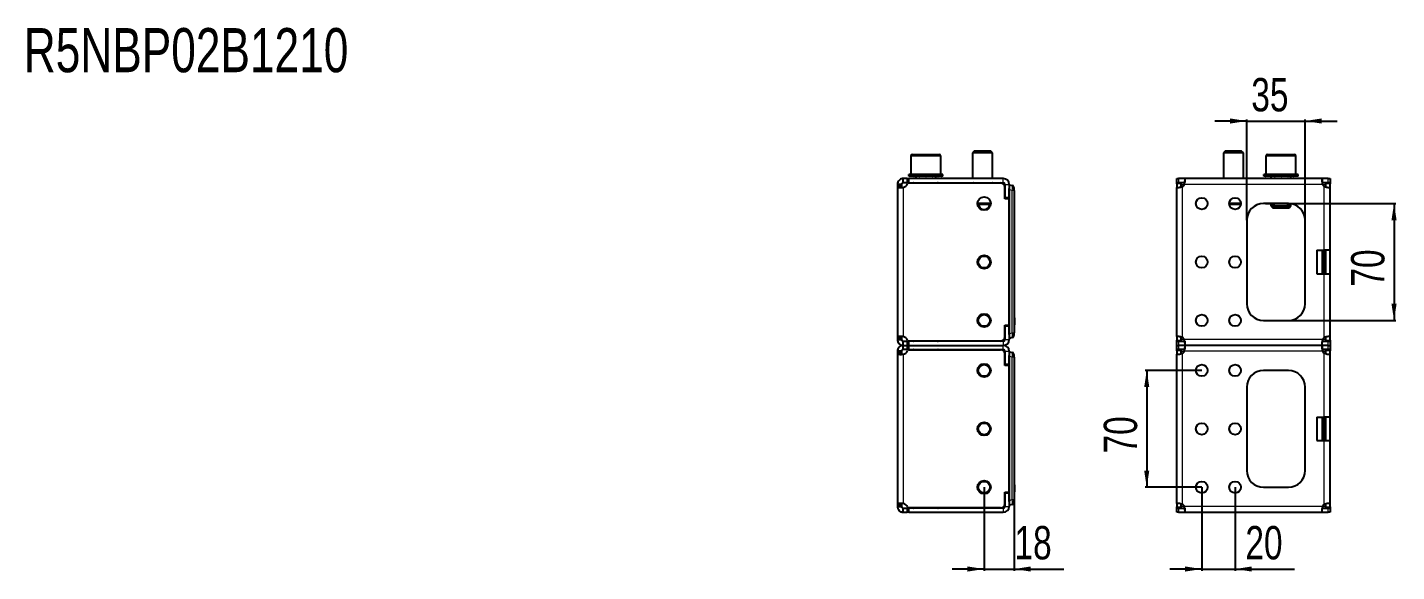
# Model space of a CAD drawing. Header units: millimetres. Extents: x 0 to 3606, y -762 to 580.
# Drawn here: x 1717 to 2538, y 254 to 580 of the extents above; entities that cross this region are included whole.
import ezdxf

# ---------------------------------------------------------------- set-up
doc = ezdxf.new("R2010")
doc.units = ezdxf.units.MM
doc.layers.add('FORMAT', color=7, linetype='Continuous')
doc.styles.add('SLDTEXTSTYLE0', font='TXT', dxfattribs={"width": 0.75})
doc.dimstyles.new('SLDDIMSTYLE0', dxfattribs={"dimtxt": 20, "dimasz": 10, "dimexe": 0, "dimexo": 0.0625, "dimgap": 5, "dimtad": 2, "dimdec": 1, "dimrnd": 1e-09, "dimzin": 12, "dimdsep": 46, "dimtxsty": 'SLDTEXTSTYLE0', "dimsah": 1, "dimcen": 0.09, "dimadec": 0, "dimazin": 3, "dimtfac": 1, "dimtofl": 0, "dimtmove": 0, "dimatfit": 3, "dimfxl": 0, "dimfrac": 2, "dimtolj": 1, "dimtzin": 12, "dimarcsym": 0})
doc.dimstyles.new('SLDDIMSTYLE1', dxfattribs={"dimtxt": 20, "dimasz": 10, "dimexe": 0, "dimexo": 0.0625, "dimgap": 5, "dimtad": 2, "dimdec": 1, "dimrnd": 1e-09, "dimzin": 12, "dimdsep": 46, "dimtxsty": 'SLDTEXTSTYLE0', "dimsah": 1, "dimcen": 0.09, "dimadec": 0, "dimazin": 3, "dimtfac": 1, "dimtmove": 0, "dimatfit": 0, "dimfxl": 0, "dimfrac": 2, "dimtolj": 1, "dimtzin": 12, "dimarcsym": 0})

# ---------------------------------------------------------------- blocks, each defined once
blk = doc.blocks.new('_D_4')
at = {"layer": 'FORMAT'}
for p, q in [((2290.89, 304.38), (2290.89, 254.38)), ((2308.89, 299.63), (2308.89, 254.38)), ((2290.89, 255.38), (2271.66, 255.38)), ((2290.89, 255.38), (2308.89, 255.38)), ((2308.89, 255.38), (2338.67, 255.38))]:
    blk.add_line(p, q, dxfattribs=at)
for points in [[(2290.89, 255.38), (2280.89, 256.92), (2280.89, 253.85)], [(2308.89, 255.38), (2318.89, 253.85), (2318.89, 256.92)]]:
    blk.add_solid(points, dxfattribs=at)
at = {"layer": 'FORMAT', "insert": (2309.11, 281.17), "char_height": 20, "attachment_point": 1, "style": 'SLDTEXTSTYLE0'}
blk.add_mtext('18', dxfattribs=at)
blk = doc.blocks.new('_D_7')
at = {"layer": 'FORMAT'}
for p, q in [((2473.46, 474.39), (2537.8, 474.39)), ((2536.8, 474.39), (2536.8, 404.39)), ((2473.46, 404.39), (2537.8, 404.39))]:
    blk.add_line(p, q, dxfattribs=at)
for points in [[(2536.8, 474.39), (2535.26, 464.39), (2538.34, 464.39)], [(2536.8, 404.39), (2538.34, 414.39), (2535.26, 414.39)]]:
    blk.add_solid(points, dxfattribs=at)
at = {"layer": 'FORMAT', "insert": (2511.02, 424.61), "char_height": 20, "attachment_point": 1, "rotation": 90, "style": 'SLDTEXTSTYLE0'}
blk.add_mtext('70', dxfattribs=at)
blk = doc.blocks.new('_D_8')
at = {"layer": 'FORMAT'}
for p, q in [((2448.45, 523.89), (2429.22, 523.89)), ((2448.45, 464.4), (2448.45, 524.89)), ((2448.45, 523.89), (2483.45, 523.89)), ((2483.45, 464.4), (2483.45, 524.89)), ((2483.45, 523.89), (2502.68, 523.89))]:
    blk.add_line(p, q, dxfattribs=at)
for points in [[(2448.45, 523.89), (2438.45, 525.43), (2438.45, 522.35)], [(2483.45, 523.89), (2493.45, 522.35), (2493.45, 525.43)]]:
    blk.add_solid(points, dxfattribs=at)
at = {"layer": 'FORMAT', "insert": (2451.17, 549.67), "char_height": 20, "attachment_point": 1, "style": 'SLDTEXTSTYLE0'}
blk.add_mtext('35', dxfattribs=at)
blk = doc.blocks.new('_D_9')
at = {"layer": 'FORMAT'}
for p, q in [((2421.45, 304.38), (2421.45, 254.38)), ((2441.45, 304.38), (2441.45, 254.38)), ((2421.45, 255.38), (2402.22, 255.38)), ((2421.45, 255.38), (2441.45, 255.38)), ((2441.45, 255.38), (2477.16, 255.38))]:
    blk.add_line(p, q, dxfattribs=at)
for points in [[(2421.45, 255.38), (2411.45, 256.92), (2411.45, 253.85)], [(2441.45, 255.38), (2451.45, 253.85), (2451.45, 256.92)]]:
    blk.add_solid(points, dxfattribs=at)
at = {"layer": 'FORMAT', "insert": (2447.61, 281.17), "char_height": 20, "attachment_point": 1, "style": 'SLDTEXTSTYLE0'}
blk.add_mtext('20', dxfattribs=at)
blk = doc.blocks.new('_D_10')
at = {"layer": 'FORMAT'}
for p, q in [((2421.44, 374.39), (2387.44, 374.39)), ((2388.44, 374.39), (2388.44, 304.39)), ((2421.44, 304.39), (2387.44, 304.39))]:
    blk.add_line(p, q, dxfattribs=at)
for points in [[(2388.44, 374.39), (2386.9, 364.39), (2389.98, 364.39)], [(2388.44, 304.39), (2389.98, 314.39), (2386.9, 314.39)]]:
    blk.add_solid(points, dxfattribs=at)
at = {"layer": 'FORMAT', "insert": (2362.66, 324.61), "char_height": 20, "attachment_point": 1, "rotation": 90, "style": 'SLDTEXTSTYLE0'}
blk.add_mtext('70', dxfattribs=at)

msp = doc.modelspace()

# ---------------------------------------------------------------- linework, layer by layer
at = {"color": 7, "linetype": 'Continuous', "lineweight": 25}
for p, q in [((2246.89, 502.89), (2246.89, 491.89)), ((2247.89, 503.89), (2263.89, 503.89)), ((2264.89, 491.89), (2264.89, 502.89)), ((2284.97, 505.89), (2283.89, 504.82)), ((2283.89, 504.82), (2283.89, 489.39)), ((2295.89, 504.82), (2283.89, 504.82)), ((2294.82, 505.89), (2284.97, 505.89)), ((2295.89, 504.82), (2294.82, 505.89)), ((2295.89, 489.39), (2295.89, 504.82)), ((2435.52, 505.89), (2434.45, 504.82)), ((2434.45, 504.82), (2434.45, 489.39)), ((2446.45, 504.82), (2434.45, 504.82)), ((2445.37, 505.89), (2435.52, 505.89)), ((2446.45, 504.82), (2445.37, 505.89)), ((2446.45, 489.39), (2446.45, 504.82)), ((2459.95, 502.89), (2459.95, 491.89)), ((2460.95, 503.89), (2468.76, 503.89)), ((2468.76, 503.89), (2476.95, 503.89)), ((2477.95, 491.89), (2477.95, 502.89)), ((2241.39, 485.89), (2238.89, 485.89)), ((2238.89, 485.89), (2238.89, 484.67)), ((2238.89, 484.67), (2238.89, 394.11)), ((2241.39, 484.67), (2238.89, 484.67)), ((2241.39, 485.89), (2241.39, 484.67)), ((2242.39, 486.89), (2242.39, 489.39)), ((2244.8, 489.39), (2242.39, 489.39)), ((2244.8, 486.89), (2242.39, 486.89)), ((2244.79, 489.39), (2244.79, 486.89)), ((2244.79, 489.39), (2245.79, 489.39)), ((2245.79, 486.89), (2244.79, 486.89)), ((2245.64, 491.89), (2245.64, 490.89)), ((2245.64, 491.89), (2245.65, 491.89)), ((2245.64, 490.89), (2245.65, 490.89)), ((2245.65, 491.89), (2245.65, 491.64)), ((2246.44, 491.89), (2245.65, 491.89)), ((2245.65, 490.89), (2245.65, 491.14)), ((2246.44, 490.89), (2245.65, 490.89)), ((2302.39, 489.39), (2245.79, 489.39)), ((2245.79, 486.89), (2302.39, 486.89)), ((2245.82, 486.79), (2300.79, 486.79)), ((2246.44, 491.89), (2246.54, 491.89)), ((2246.44, 490.89), (2246.54, 490.89)), ((2246.54, 491.89), (2246.54, 491.64)), ((2248.68, 491.89), (2246.54, 491.89)), ((2246.54, 490.89), (2246.54, 491.14)), ((2248.68, 490.89), (2246.54, 490.89)), ((2248.68, 491.89), (2248.86, 491.89)), ((2248.68, 490.89), (2248.86, 490.89)), ((2248.86, 491.89), (2248.86, 491.64)), ((2252.02, 491.89), (2248.86, 491.89)), ((2248.86, 490.89), (2248.86, 491.14)), ((2252.02, 490.89), (2248.86, 490.89)), ((2249.89, 490.89), (2249.89, 489.39)), ((2252.02, 491.89), (2252.25, 491.89)), ((2252.02, 490.89), (2252.25, 490.89)), ((2252.25, 491.89), (2252.25, 491.64)), ((2255.94, 491.89), (2252.25, 491.89)), ((2252.25, 490.89), (2252.25, 491.14)), ((2255.94, 490.89), (2252.25, 490.89)), ((2255.94, 491.89), (2256.03, 491.89)), ((2255.94, 490.89), (2256.12, 490.89)), ((2256.12, 490.89), (2256.19, 490.89)), ((2256.16, 491.89), (2256.19, 491.89)), ((2256.19, 491.89), (2256.19, 491.64)), ((2259.86, 491.89), (2256.19, 491.89)), ((2256.19, 490.89), (2256.19, 491.14)), ((2259.86, 490.89), (2256.19, 490.89)), ((2259.86, 491.89), (2260.09, 491.89)), ((2259.86, 490.89), (2260.09, 490.89)), ((2260.09, 491.89), (2260.09, 491.64)), ((2263.18, 491.89), (2260.09, 491.89)), ((2260.09, 490.89), (2260.09, 491.14)), ((2263.18, 490.89), (2260.09, 490.89)), ((2261.89, 489.39), (2261.89, 490.89)), ((2263.18, 491.89), (2263.35, 491.89)), ((2263.18, 490.89), (2263.35, 490.89)), ((2263.35, 491.89), (2263.35, 491.64)), ((2265.38, 491.89), (2263.35, 491.89)), ((2263.35, 490.89), (2263.35, 491.14)), ((2265.38, 490.89), (2263.35, 490.89)), ((2265.38, 491.89), (2265.47, 491.89)), ((2265.38, 490.89), (2265.47, 490.89)), ((2265.47, 491.89), (2265.47, 491.64)), ((2266.14, 491.89), (2265.47, 491.89)), ((2265.47, 490.89), (2265.47, 491.14)), ((2266.14, 490.89), (2265.47, 490.89)), ((2266.14, 490.89), (2266.14, 491.89)), ((2279.64, 486.89), (2279.64, 486.79)), ((2279.93, 486.89), (2279.93, 486.79)), ((2281.62, 486.89), (2281.62, 486.79)), ((2284.57, 486.89), (2284.57, 486.79)), ((2288.32, 486.89), (2288.32, 486.79)), ((2292.32, 486.89), (2292.32, 486.79)), ((2295.95, 486.89), (2295.95, 486.79)), ((2298.65, 486.89), (2298.65, 486.79)), ((2300.02, 486.89), (2300.02, 486.79)), ((2300.14, 486.79), (2300.14, 486.89)), ((2303.39, 485.89), (2303.39, 477.94)), ((2305.89, 485.89), (2305.89, 477.94)), ((2305.89, 485.64), (2306.09, 485.64)), ((2306.09, 485.64), (2307.78, 485.19)), ((2406.45, 486.89), (2406.45, 489.39)), ((2406.45, 489.39), (2407.56, 489.39)), ((2407.56, 486.89), (2406.45, 486.89)), ((2406.45, 486.89), (2406.45, 486.79)), ((2406.45, 486.79), (2408.95, 486.79)), ((2406.45, 486.18), (2406.45, 486.79)), ((2406.45, 486.18), (2406.45, 484.12)), ((2411.28, 489.39), (2407.56, 489.39)), ((2411.28, 486.89), (2407.56, 486.89)), ((2408.95, 486.79), (2408.95, 486.18)), ((2408.95, 486.18), (2408.95, 484.36)), ((2493.62, 489.39), (2411.28, 489.39)), ((2411.28, 489.39), (2411.28, 487.18)), ((2458.7, 491.89), (2458.7, 490.89)), ((2458.7, 491.89), (2458.7, 491.64)), ((2459.53, 491.89), (2458.7, 491.89)), ((2458.7, 491.89), (2458.7, 491.89)), ((2458.7, 490.89), (2458.7, 491.14)), ((2459.53, 490.89), (2458.7, 490.89)), ((2458.7, 490.89), (2458.7, 490.89)), ((2459.53, 491.89), (2459.64, 491.89)), ((2459.53, 490.89), (2459.64, 490.89)), ((2459.64, 491.89), (2459.64, 491.64)), ((2461.8, 491.89), (2459.64, 491.89)), ((2459.64, 490.89), (2459.64, 491.14)), ((2461.8, 490.89), (2459.64, 490.89)), ((2461.8, 491.89), (2461.98, 491.89)), ((2461.8, 490.89), (2461.98, 490.89)), ((2461.98, 491.89), (2461.98, 491.64)), ((2465.16, 491.89), (2461.98, 491.89)), ((2461.98, 490.89), (2461.98, 491.14)), ((2465.16, 490.89), (2461.98, 490.89)), ((2462.95, 490.89), (2462.95, 489.39)), ((2465.16, 491.89), (2465.39, 491.89)), ((2465.16, 490.89), (2465.39, 490.89)), ((2465.39, 491.89), (2465.39, 491.64)), ((2469.09, 491.89), (2465.39, 491.89)), ((2465.39, 490.89), (2465.39, 491.14)), ((2469.09, 490.89), (2465.39, 490.89)), ((2469.09, 491.89), (2469.17, 491.89)), ((2469.09, 490.89), (2469.25, 490.89)), ((2469.25, 490.89), (2469.34, 490.89)), ((2469.29, 491.89), (2469.34, 491.89)), ((2469.34, 491.89), (2469.34, 491.64)), ((2473, 491.89), (2469.34, 491.89)), ((2469.34, 490.89), (2469.34, 491.14)), ((2473, 490.89), (2469.34, 490.89)), ((2473, 491.89), (2473.23, 491.89)), ((2473, 490.89), (2473.23, 490.89)), ((2473.23, 491.89), (2473.23, 491.64)), ((2476.3, 491.89), (2473.23, 491.89)), ((2473.23, 490.89), (2473.23, 491.14)), ((2476.3, 490.89), (2473.23, 490.89)), ((2474.95, 489.39), (2474.95, 490.89)), ((2476.3, 491.89), (2476.47, 491.89)), ((2476.3, 490.89), (2476.47, 490.89)), ((2476.47, 491.89), (2476.47, 491.64)), ((2478.47, 491.89), (2476.47, 491.89)), ((2476.47, 490.89), (2476.47, 491.14)), ((2478.47, 490.89), (2476.47, 490.89)), ((2478.47, 491.89), (2478.56, 491.89)), ((2478.47, 490.89), (2478.56, 490.89)), ((2478.56, 491.89), (2478.56, 491.64)), ((2479.2, 491.89), (2478.56, 491.89)), ((2478.56, 490.89), (2478.56, 491.14)), ((2479.2, 490.89), (2478.56, 490.89)), ((2479.2, 490.89), (2479.2, 491.89)), ((2493.62, 489.39), (2493.62, 486.89)), ((2497.34, 489.39), (2493.62, 489.39)), ((2497.34, 486.89), (2493.62, 486.89)), ((2495.95, 486.79), (2498.45, 486.79)), ((2495.95, 486.18), (2495.95, 486.79)), ((2495.95, 484.34), (2495.95, 486.18)), ((2497.34, 489.39), (2498.45, 489.39)), ((2498.45, 486.89), (2497.34, 486.89)), ((2498.45, 489.39), (2498.45, 486.89)), ((2498.45, 486.79), (2498.45, 486.89)), ((2498.45, 486.79), (2498.45, 486.18)), ((2498.45, 484.12), (2498.45, 486.18)), ((2303.29, 477.29), (2303.29, 484.29)), ((2303.29, 478.87), (2303.39, 478.66)), ((2305.89, 477.29), (2303.29, 477.29)), ((2305.89, 477.94), (2303.39, 477.94)), ((2305.89, 395.92), (2305.89, 483.37)), ((2305.89, 477.29), (2305.89, 401.49)), ((2306.09, 396.54), (2306.09, 482.74)), ((2308.89, 482.29), (2308.89, 483.74)), ((2308.89, 482.29), (2308.89, 407.84)), ((2406.45, 394.67), (2406.45, 484.12)), ((2406.45, 484.12), (2407.54, 484.12)), ((2498.45, 446.39), (2498.45, 484.12)), ((2294.86, 473.89), (2286.92, 473.89)), ((2444.91, 473.89), (2437.98, 473.89)), ((2473.45, 474.39), (2458.45, 474.39)), ((2460.12, 474.29), (2460.1, 474.29)), ((2460.12, 474.29), (2460.12, 474.29)), ((2460.22, 474.29), (2460.12, 474.29)), ((2460.22, 474.39), (2460.22, 474.29)), ((2463.47, 474.29), (2460.22, 474.29)), ((2462.95, 474.29), (2462.95, 472.97)), ((2462.95, 472.97), (2464.02, 471.89)), ((2462.95, 472.97), (2468.81, 472.97)), ((2463.47, 474.29), (2465.37, 474.29)), ((2464.02, 471.89), (2468.83, 471.89)), ((2465.93, 474.29), (2465.37, 474.29)), ((2471.97, 474.29), (2465.93, 474.29)), ((2468.81, 472.97), (2474.95, 472.97)), ((2468.83, 471.89), (2473.87, 471.89)), ((2472.52, 474.29), (2471.97, 474.29)), ((2472.52, 474.29), (2474.42, 474.29)), ((2473.87, 471.89), (2474.95, 472.97)), ((2474.86, 474.29), (2474.42, 474.29)), ((2474.95, 472.97), (2474.95, 474.28)), ((2448.45, 464.39), (2448.45, 414.39)), ((2483.45, 414.39), (2483.45, 464.39)), ((2490.45, 446.39), (2494.95, 446.39)), ((2490.45, 446.39), (2490.45, 432.39)), ((2498.45, 446.39), (2494.95, 446.39)), ((2495.95, 432.39), (2495.95, 446.39)), ((2498.45, 432.39), (2498.45, 446.39)), ((2490.45, 432.39), (2494.95, 432.39)), ((2494.95, 432.39), (2498.45, 432.39)), ((2498.45, 394.67), (2498.45, 432.39)), ((2308.89, 407.84), (2308.89, 399.64)), ((2309.09, 405.9), (2308.89, 405.9)), ((2309.09, 405.86), (2308.89, 405.86)), ((2309.09, 405.84), (2308.89, 405.84)), ((2309.09, 405.4), (2309.09, 402.08)), ((2458.45, 404.39), (2473.45, 404.39)), ((2303.29, 401.49), (2305.89, 401.49)), ((2303.29, 394.49), (2303.29, 401.49)), ((2303.29, 400.41), (2303.39, 400.63)), ((2303.39, 400.84), (2303.39, 392.89)), ((2305.89, 400.84), (2303.39, 400.84)), ((2305.89, 400.84), (2305.89, 392.89)), ((2309.09, 401.64), (2308.89, 401.64)), ((2309.09, 401.59), (2308.89, 401.59)), ((2308.89, 399.64), (2308.89, 396.99)), ((2308.89, 395.54), (2308.89, 396.99)), ((2406.45, 394.67), (2406.45, 392.6)), ((2408.95, 394.44), (2408.95, 392.6)), ((2495.95, 392.6), (2495.95, 394.42)), ((2498.45, 394.67), (2497.35, 394.67)), ((2498.45, 392.6), (2498.45, 394.67)), ((2238.89, 394.11), (2241.39, 394.11)), ((2238.89, 394.11), (2238.89, 392.89)), ((2238.89, 392.89), (2241.39, 392.89)), ((2241.39, 394.11), (2241.39, 392.89)), ((2242.39, 389.39), (2242.39, 391.89)), ((2242.39, 391.89), (2244.8, 391.89)), ((2242.39, 389.39), (2244.8, 389.39)), ((2242.39, 386.89), (2242.39, 389.39)), ((2244.79, 386.89), (2242.39, 386.89)), ((2244.79, 391.89), (2244.79, 389.39)), ((2244.79, 391.89), (2245.79, 391.89)), ((2244.79, 389.39), (2244.79, 386.89)), ((2245.79, 389.39), (2244.79, 389.39)), ((2245.79, 386.89), (2244.79, 386.89)), ((2302.39, 391.89), (2245.79, 391.89)), ((2245.79, 389.39), (2302.39, 389.39)), ((2245.79, 386.89), (2302.39, 386.89)), ((2300.79, 391.99), (2245.82, 391.99)), ((2245.82, 386.79), (2300.79, 386.79)), ((2306.09, 393.64), (2305.89, 393.64)), ((2307.78, 394.09), (2306.09, 393.64)), ((2406.45, 391.99), (2406.45, 392.6)), ((2408.95, 391.99), (2406.45, 391.99)), ((2406.45, 391.99), (2406.45, 391.89)), ((2406.45, 389.39), (2406.45, 391.89)), ((2406.45, 391.89), (2407.56, 391.89)), ((2406.45, 386.89), (2406.45, 389.39)), ((2406.45, 389.39), (2407.56, 389.39)), ((2407.56, 386.89), (2406.45, 386.89)), ((2406.45, 386.89), (2406.45, 386.79)), ((2406.45, 386.79), (2408.95, 386.79)), ((2406.45, 386.18), (2406.45, 386.79)), ((2406.45, 386.18), (2406.45, 384.12)), ((2407.56, 391.89), (2411.28, 391.89)), ((2411.28, 389.39), (2407.56, 389.39)), ((2411.28, 386.89), (2407.56, 386.89)), ((2408.95, 392.6), (2408.95, 391.99)), ((2408.95, 386.79), (2408.95, 386.18)), ((2408.95, 386.18), (2408.95, 384.36)), ((2411.28, 391.89), (2411.28, 389.39)), ((2493.62, 389.39), (2411.28, 389.39)), ((2411.28, 389.39), (2411.28, 387.18)), ((2493.62, 391.89), (2497.34, 391.89)), ((2493.62, 389.39), (2493.62, 391.61)), ((2493.62, 389.39), (2493.62, 386.89)), ((2497.34, 389.39), (2493.62, 389.39)), ((2497.34, 386.89), (2493.62, 386.89)), ((2495.95, 391.99), (2495.95, 392.6)), ((2498.45, 391.99), (2495.95, 391.99)), ((2495.95, 386.79), (2498.45, 386.79)), ((2495.95, 386.18), (2495.95, 386.79)), ((2495.95, 384.34), (2495.95, 386.18)), ((2497.34, 391.89), (2498.45, 391.89)), ((2497.34, 389.39), (2498.45, 389.39)), ((2498.45, 386.89), (2497.34, 386.89)), ((2498.45, 392.6), (2498.45, 391.99)), ((2498.45, 391.89), (2498.45, 391.99)), ((2498.45, 391.89), (2498.45, 389.39)), ((2498.45, 389.39), (2498.45, 386.89)), ((2498.45, 386.79), (2498.45, 386.89)), ((2498.45, 386.79), (2498.45, 386.18)), ((2498.45, 384.12), (2498.45, 386.18)), ((2241.39, 385.89), (2238.89, 385.89)), ((2238.89, 385.89), (2238.89, 384.67)), ((2238.89, 384.67), (2238.89, 294.11)), ((2241.39, 384.67), (2238.89, 384.67)), ((2241.39, 385.89), (2241.39, 384.67)), ((2303.29, 377.29), (2303.29, 384.29)), ((2303.29, 378.87), (2303.39, 378.66)), ((2303.39, 385.89), (2303.39, 377.94)), ((2305.89, 377.94), (2303.39, 377.94)), ((2305.89, 385.89), (2305.89, 377.94)), ((2305.89, 385.64), (2306.09, 385.64)), ((2305.89, 295.92), (2305.89, 383.37)), ((2306.09, 385.64), (2307.78, 385.19)), ((2306.09, 296.54), (2306.09, 382.74)), ((2308.89, 382.29), (2308.89, 383.74)), ((2308.89, 382.29), (2308.89, 307.84)), ((2406.45, 294.67), (2406.45, 384.12)), ((2406.45, 384.12), (2407.54, 384.12)), ((2498.45, 346.39), (2498.45, 384.12)), ((2305.89, 377.29), (2303.29, 377.29)), ((2305.89, 377.29), (2305.89, 301.49)), ((2473.45, 374.39), (2458.45, 374.39)), ((2448.45, 364.39), (2448.45, 314.39)), ((2483.45, 314.39), (2483.45, 364.39)), ((2490.45, 346.39), (2494.95, 346.39)), ((2490.45, 346.39), (2490.45, 332.39)), ((2498.45, 346.39), (2494.95, 346.39)), ((2495.95, 332.39), (2495.95, 346.39)), ((2498.45, 332.39), (2498.45, 346.39)), ((2490.45, 332.39), (2494.95, 332.39)), ((2494.95, 332.39), (2498.45, 332.39)), ((2498.45, 294.67), (2498.45, 332.39)), ((2308.89, 307.84), (2308.89, 299.64)), ((2309.09, 305.9), (2308.89, 305.9)), ((2309.09, 305.86), (2308.89, 305.86)), ((2309.09, 305.84), (2308.89, 305.84)), ((2309.09, 305.4), (2309.09, 302.08)), ((2458.45, 304.39), (2473.45, 304.39)), ((2303.29, 301.49), (2305.89, 301.49)), ((2303.29, 294.49), (2303.29, 301.49)), ((2303.29, 300.41), (2303.39, 300.63)), ((2303.39, 300.84), (2303.39, 292.89)), ((2305.89, 300.84), (2303.39, 300.84)), ((2305.89, 300.84), (2305.89, 292.89)), ((2309.09, 301.64), (2308.89, 301.64)), ((2309.09, 301.59), (2308.89, 301.59)), ((2308.89, 299.64), (2308.89, 296.99)), ((2308.89, 295.54), (2308.89, 296.99)), ((2238.89, 294.11), (2241.39, 294.11)), ((2238.89, 294.11), (2238.89, 292.89)), ((2238.89, 292.89), (2241.39, 292.89)), ((2241.39, 294.11), (2241.39, 292.89)), ((2242.39, 289.39), (2242.39, 291.89)), ((2242.39, 291.89), (2244.79, 291.89)), ((2242.39, 289.39), (2244.79, 289.39)), ((2244.79, 291.89), (2244.79, 289.39)), ((2244.79, 291.89), (2245.79, 291.89)), ((2245.79, 289.39), (2244.79, 289.39)), ((2302.39, 291.89), (2245.79, 291.89)), ((2245.79, 289.39), (2302.39, 289.39)), ((2300.79, 291.99), (2245.82, 291.99)), ((2306.09, 293.64), (2305.89, 293.64)), ((2307.78, 294.09), (2306.09, 293.64)), ((2406.45, 294.67), (2406.45, 292.6)), ((2406.45, 291.99), (2406.45, 292.6)), ((2408.95, 291.99), (2406.45, 291.99)), ((2406.45, 291.99), (2406.45, 291.89)), ((2406.45, 289.39), (2406.45, 291.89)), ((2406.45, 291.89), (2407.56, 291.89)), ((2407.56, 289.39), (2406.45, 289.39)), ((2407.56, 291.89), (2411.28, 291.89)), ((2407.56, 289.39), (2411.28, 289.39)), ((2408.95, 294.44), (2408.95, 292.6)), ((2408.95, 292.6), (2408.95, 291.99)), ((2411.28, 291.89), (2411.28, 289.39)), ((2411.28, 289.39), (2493.62, 289.39)), ((2493.62, 291.89), (2497.34, 291.89)), ((2493.62, 289.39), (2493.62, 291.61)), ((2493.62, 289.39), (2497.34, 289.39)), ((2495.95, 292.6), (2495.95, 294.42)), ((2495.95, 291.99), (2495.95, 292.6)), ((2498.45, 291.99), (2495.95, 291.99)), ((2497.34, 291.89), (2498.45, 291.89)), ((2498.45, 289.39), (2497.34, 289.39)), ((2498.45, 294.67), (2497.35, 294.67)), ((2498.45, 292.6), (2498.45, 294.67)), ((2498.45, 292.6), (2498.45, 291.99)), ((2498.45, 291.89), (2498.45, 291.99)), ((2498.45, 291.89), (2498.45, 289.39))]:
    msp.add_line(p, q, dxfattribs=at)
at = {"color": 8, "linetype": 'Continuous', "lineweight": 18}
for p, q in [((2264.89, 502.89), (2246.89, 502.89)), ((2468.74, 502.89), (2459.95, 502.89)), ((2477.95, 502.89), (2468.74, 502.89)), ((2245.79, 489.39), (2245.79, 486.89)), ((2302.39, 486.89), (2302.39, 489.39)), ((2303.39, 485.89), (2305.89, 485.89)), ((2408.95, 486.18), (2406.45, 486.18)), ((2407.56, 489.39), (2407.56, 486.89)), ((2408.95, 485.89), (2411.03, 485.89)), ((2409.95, 394.11), (2409.95, 484.67)), ((2493.86, 485.89), (2411.03, 485.89)), ((2493.86, 485.89), (2495.95, 485.89)), ((2494.95, 446.39), (2494.95, 484.67)), ((2498.45, 486.18), (2495.95, 486.18)), ((2497.34, 486.89), (2497.34, 489.39)), ((2242.39, 484.12), (2242.39, 394.67)), ((2305.69, 477.29), (2305.69, 477.94)), ((2307.78, 482.29), (2306.09, 482.74)), ((2307.78, 396.99), (2307.78, 482.29)), ((2308.89, 482.29), (2307.78, 482.29)), ((2286.92, 474.89), (2294.86, 474.89)), ((2437.98, 474.89), (2444.91, 474.89)), ((2465.37, 474.39), (2465.37, 474.29)), ((2465.93, 474.39), (2465.93, 474.29)), ((2471.97, 474.39), (2471.97, 474.29)), ((2472.52, 474.39), (2472.52, 474.29)), ((2493.75, 432.39), (2493.75, 446.39)), ((2493.95, 446.39), (2493.95, 432.39)), ((2494.06, 432.39), (2494.06, 446.39)), ((2494.26, 446.39), (2494.26, 432.39)), ((2495.14, 432.39), (2495.14, 446.39)), ((2495.34, 446.39), (2495.34, 432.39)), ((2495.44, 432.39), (2495.44, 446.39)), ((2495.64, 446.39), (2495.64, 432.39)), ((2494.95, 394.11), (2494.95, 432.39)), ((2309.09, 405.4), (2308.89, 405.4)), ((2305.69, 400.84), (2305.69, 401.49)), ((2306.09, 396.54), (2307.78, 396.99)), ((2307.78, 396.99), (2308.89, 396.99)), ((2309.09, 402.08), (2308.89, 402.08)), ((2245.79, 391.89), (2245.79, 389.39)), ((2245.79, 389.39), (2245.79, 386.89)), ((2302.39, 391.89), (2302.39, 389.39)), ((2302.39, 386.89), (2302.39, 389.39)), ((2303.39, 392.89), (2305.89, 392.89)), ((2406.45, 392.6), (2408.95, 392.6)), ((2408.95, 386.18), (2406.45, 386.18)), ((2407.56, 391.89), (2407.56, 389.39)), ((2407.56, 389.39), (2407.56, 386.89)), ((2411.03, 392.89), (2408.95, 392.89)), ((2493.86, 392.89), (2411.03, 392.89)), ((2495.95, 392.89), (2493.86, 392.89)), ((2495.95, 392.6), (2498.45, 392.6)), ((2498.45, 386.18), (2495.95, 386.18)), ((2497.34, 389.39), (2497.34, 391.89)), ((2497.34, 386.89), (2497.34, 389.39)), ((2242.39, 384.12), (2242.39, 294.67)), ((2303.39, 385.89), (2305.89, 385.89)), ((2305.69, 377.29), (2305.69, 377.94)), ((2307.78, 382.29), (2306.09, 382.74)), ((2307.78, 296.99), (2307.78, 382.29)), ((2308.89, 382.29), (2307.78, 382.29)), ((2408.95, 385.89), (2411.03, 385.89)), ((2409.95, 294.11), (2409.95, 384.67)), ((2493.86, 385.89), (2411.03, 385.89)), ((2493.86, 385.89), (2495.95, 385.89)), ((2494.95, 346.39), (2494.95, 384.67)), ((2493.75, 332.39), (2493.75, 346.39)), ((2493.95, 346.39), (2493.95, 332.39)), ((2494.06, 332.39), (2494.06, 346.39)), ((2494.26, 346.39), (2494.26, 332.39)), ((2495.14, 332.39), (2495.14, 346.39)), ((2495.34, 346.39), (2495.34, 332.39)), ((2495.44, 332.39), (2495.44, 346.39)), ((2495.64, 346.39), (2495.64, 332.39)), ((2494.95, 294.11), (2494.95, 332.39)), ((2309.09, 305.4), (2308.89, 305.4)), ((2305.69, 300.84), (2305.69, 301.49)), ((2306.09, 296.54), (2307.78, 296.99)), ((2307.78, 296.99), (2308.89, 296.99)), ((2309.09, 302.08), (2308.89, 302.08)), ((2245.79, 291.89), (2245.79, 289.39)), ((2302.39, 291.89), (2302.39, 289.39)), ((2303.39, 292.89), (2305.89, 292.89)), ((2406.45, 292.6), (2408.95, 292.6)), ((2407.56, 291.89), (2407.56, 289.39)), ((2411.03, 292.89), (2408.95, 292.89)), ((2493.86, 292.89), (2411.03, 292.89)), ((2495.95, 292.89), (2493.86, 292.89)), ((2495.95, 292.6), (2498.45, 292.6)), ((2497.34, 289.39), (2497.34, 291.89))]:
    msp.add_line(p, q, dxfattribs=at)
at = {"color": 7, "linetype": 'Continuous', "lineweight": 25}
for centre, radius in [((2290.89, 474.39), 4), ((2421.45, 474.39), 3.5), ((2441.45, 474.39), 3.5), ((2290.89, 439.39), 4), ((2290.89, 439.39), 3.5), ((2421.45, 439.39), 3.5), ((2441.45, 439.39), 3.5), ((2290.89, 404.39), 4), ((2290.89, 404.39), 3.5), ((2421.45, 404.39), 3.5), ((2441.45, 404.39), 3.5), ((2290.89, 374.39), 4), ((2290.89, 374.39), 3.5), ((2421.45, 374.39), 3.5), ((2441.45, 374.39), 3.5), ((2290.89, 339.39), 4), ((2290.89, 339.39), 3.5), ((2421.45, 339.39), 3.5), ((2441.45, 339.39), 3.5), ((2290.89, 304.39), 4), ((2290.89, 304.39), 3.5), ((2421.45, 304.39), 3.5), ((2441.45, 304.39), 3.5)]:
    msp.add_circle(centre, radius, dxfattribs=at)
for centre, radius, start, end in [((2247.89, 502.89), 1, 90, 180), ((2263.89, 502.89), 1, 0, 90), ((2460.95, 502.89), 1, 90, 180), ((2476.95, 502.89), 1, 0, 90), ((2241.67, 487.54), 3.5, 281.89481, 337.11462), ((2245.82, 485.79), 1, 90, 157.11462), ((2248.54, 486.54), 0.35, 45.58469, 90), ((2263.24, 486.54), 0.35, 90, 134.41531), ((2300.79, 484.29), 2.5, 360, 90), ((2302.39, 485.89), 3.5, 360, 90), ((2302.39, 485.89), 1, 360, 90), ((2307.39, 483.74), 1.5, 0, 75), ((2407.95, 487.54), 3.5, 304.8499, 331.87293), ((2496.95, 487.54), 3.5, 208.12707, 235.1501), ((2290.89, 474.39), 3.5, 188.21321, 351.78679), ((2458.45, 464.39), 10, 90, 180), ((2473.45, 464.39), 10, 0, 90), ((2458.45, 414.39), 10, 180, 270), ((2473.45, 414.39), 10, 270, 0), ((2241.67, 391.24), 3.5, 22.88538, 78.10519), ((2300.79, 394.49), 2.5, 270, 0), ((2307.39, 395.54), 1.5, 285, 0), ((2241.67, 387.54), 3.5, 281.89481, 337.11462), ((2245.82, 392.99), 1, 202.88538, 270), ((2245.82, 385.79), 1, 90, 157.11462), ((2248.54, 392.24), 0.35, 270, 314.41531), ((2248.54, 386.54), 0.35, 45.58469, 90), ((2263.24, 392.24), 0.35, 225.58469, 270), ((2263.24, 386.54), 0.35, 90, 134.41531), ((2300.79, 384.29), 2.5, 360, 90), ((2302.39, 392.89), 3.5, 270, 0), ((2302.39, 392.89), 1, 270, 0), ((2302.39, 385.89), 3.5, 360, 90), ((2302.39, 385.89), 1, 360, 90), ((2407.95, 391.24), 3.5, 28.12707, 55.1501), ((2496.95, 391.24), 3.5, 124.8499, 151.87293), ((2307.39, 383.74), 1.5, 0, 75), ((2407.95, 387.54), 3.5, 304.8499, 331.87293), ((2496.95, 387.54), 3.5, 208.12707, 235.1501), ((2458.45, 364.39), 10, 90, 180), ((2473.45, 364.39), 10, 0, 90), ((2458.45, 314.39), 10, 180, 270), ((2473.45, 314.39), 10, 270, 0), ((2241.67, 291.24), 3.5, 22.88538, 78.10519), ((2245.82, 292.99), 1, 202.88538, 270), ((2248.54, 292.24), 0.35, 270, 314.41531), ((2263.24, 292.24), 0.35, 225.58469, 270), ((2300.79, 294.49), 2.5, 270, 0), ((2302.39, 292.89), 3.5, 270, 0), ((2302.39, 292.89), 1, 270, 0), ((2307.39, 295.54), 1.5, 285, 0), ((2407.95, 291.24), 3.5, 28.12707, 55.1501), ((2496.95, 291.24), 3.5, 124.8499, 151.87293)]:
    msp.add_arc(centre, radius, start, end, dxfattribs=at)
at = {"color": 8, "linetype": 'Continuous', "lineweight": 18}
for centre, major_axis, start_param, end_param in [((2307.39, 482.19), (0.38, 3), 4.762686, 6.266445), ((2307.39, 397.1), (-0.38, 3), 3.158333, 4.662092), ((2307.39, 382.19), (0.38, 3), 4.762686, 6.266445), ((2307.39, 297.1), (-0.38, 3), 3.158333, 4.662092)]:
    msp.add_ellipse(centre, major_axis=major_axis, ratio=0.123038, start_param=start_param, end_param=end_param, dxfattribs=at)
at = {"color": 7, "linetype": 'Continuous', "lineweight": 25}
for centre, major_axis, start_param, end_param in [((2294.5, 485.64), (11.57, -3.1), 0.067037, 0.253072), ((2294.5, 393.64), (11.57, 3.1), 6.030113, 6.216148), ((2294.5, 385.64), (11.57, -3.1), 0.067037, 0.253072), ((2294.5, 293.64), (11.57, 3.1), 6.030113, 6.216148)]:
    msp.add_ellipse(centre, major_axis=major_axis, ratio=0.250563, start_param=start_param, end_param=end_param, dxfattribs=at)
for points, knots in [([(2242.39, 489.39), (2242.1, 489.37), (2241.54, 489.33), (2240.64, 488.98), (2239.76, 488.31), (2239.03, 487.2), (2238.94, 486.34), (2238.89, 485.89)], [0, 0, 0, 0, 0.16069, 0.301312, 0.521951, 0.753573, 1, 1, 1, 1]), ([(2238.89, 484.67), (2238.94, 484.54), (2239.03, 484.33), (2239.6, 484.13), (2240.2, 484.06), (2240.83, 484.04), (2241.58, 484.06), (2242.11, 484.1), (2242.39, 484.12)], [0, 0, 0, 0, 0.2541487, 0.4482127, 0.5749082, 0.7088724, 0.8504677, 1, 1, 1, 1]), ([(2242.39, 486.89), (2242.31, 486.89), (2242.15, 486.87), (2241.94, 486.79), (2241.78, 486.69), (2241.65, 486.57), (2241.54, 486.43), (2241.42, 486.19), (2241.4, 486.01), (2241.39, 485.89)], [0, 0, 0, 0, 0.156786, 0.290809, 0.403501, 0.497298, 0.607133, 0.726181, 1, 1, 1, 1]), ([(2241.39, 484.67), (2241.4, 484.55), (2241.43, 484.35), (2241.58, 484.14), (2241.71, 484.09), (2241.76, 484.08)], [0, 0, 0, 0, 0.4882324, 0.8197059, 1, 1, 1, 1]), ([(2245.65, 491.64), (2245.64, 491.68), (2245.64, 491.75), (2245.64, 491.83), (2245.64, 491.87), (2245.64, 491.89)], [0, 0, 0, 0, 0.499981, 0.749988, 1, 1, 1, 1]), ([(2245.64, 490.89), (2245.64, 490.91), (2245.64, 490.95), (2245.64, 491.04), (2245.64, 491.1), (2245.65, 491.14)], [0, 0, 0, 0, 0.25014, 0.50028, 1, 1, 1, 1]), ([(2246.54, 491.64), (2246.52, 491.68), (2246.5, 491.75), (2246.47, 491.83), (2246.45, 491.87), (2246.44, 491.89)], [0, 0, 0, 0, 0.499981, 0.749988, 1, 1, 1, 1]), ([(2246.44, 490.89), (2246.45, 490.91), (2246.47, 490.95), (2246.5, 491.04), (2246.52, 491.1), (2246.54, 491.14)], [0, 0, 0, 0, 0.25014, 0.50028, 1, 1, 1, 1]), ([(2248.86, 491.64), (2248.83, 491.68), (2248.78, 491.75), (2248.72, 491.83), (2248.69, 491.87), (2248.68, 491.89)], [0, 0, 0, 0, 0.499981, 0.749988, 1, 1, 1, 1]), ([(2248.68, 490.89), (2248.69, 490.91), (2248.72, 490.95), (2248.78, 491.04), (2248.83, 491.1), (2248.86, 491.14)], [0, 0, 0, 0, 0.25014, 0.50028, 1, 1, 1, 1]), ([(2252.25, 491.64), (2252.21, 491.68), (2252.15, 491.75), (2252.07, 491.83), (2252.04, 491.87), (2252.02, 491.89)], [0, 0, 0, 0, 0.499981, 0.749988, 1, 1, 1, 1]), ([(2252.02, 490.89), (2252.04, 490.91), (2252.07, 490.95), (2252.15, 491.04), (2252.21, 491.1), (2252.25, 491.14)], [0, 0, 0, 0, 0.25014, 0.50028, 1, 1, 1, 1]), ([(2256.19, 491.64), (2256.15, 491.68), (2256.09, 491.75), (2256.01, 491.83), (2255.96, 491.87), (2255.94, 491.89)], [0, 0, 0, 0, 0.4999808, 0.7499881, 1, 1, 1, 1]), ([(2255.94, 490.89), (2255.96, 490.91), (2256.01, 490.95), (2256.09, 491.04), (2256.15, 491.1), (2256.19, 491.14)], [0, 0, 0, 0, 0.25014, 0.50028, 1, 1, 1, 1]), ([(2256.19, 491.64), (2256.18, 491.71), (2256.15, 491.84), (2256.13, 491.88), (2256.12, 491.89)], [0, 0, 0, 0, 0.561794, 1, 1, 1, 1]), ([(2256.19, 491.14), (2256.18, 491.07), (2256.15, 490.94), (2256.13, 490.91), (2256.12, 490.89)], [0, 0, 0, 0, 0.561794, 1, 1, 1, 1]), ([(2260.09, 491.64), (2260.05, 491.68), (2260, 491.75), (2259.92, 491.83), (2259.88, 491.87), (2259.86, 491.89)], [0, 0, 0, 0, 0.4999808, 0.7499881, 1, 1, 1, 1]), ([(2259.86, 490.89), (2259.88, 490.91), (2259.92, 490.95), (2260, 491.04), (2260.05, 491.1), (2260.09, 491.14)], [0, 0, 0, 0, 0.25014, 0.50028, 1, 1, 1, 1]), ([(2263.35, 491.64), (2263.32, 491.68), (2263.28, 491.75), (2263.22, 491.83), (2263.19, 491.87), (2263.18, 491.89)], [0, 0, 0, 0, 0.499981, 0.749988, 1, 1, 1, 1]), ([(2263.18, 490.89), (2263.19, 490.91), (2263.22, 490.95), (2263.28, 491.04), (2263.32, 491.1), (2263.35, 491.14)], [0, 0, 0, 0, 0.25014, 0.50028, 1, 1, 1, 1]), ([(2265.47, 491.64), (2265.46, 491.68), (2265.43, 491.75), (2265.4, 491.83), (2265.39, 491.87), (2265.38, 491.89)], [0, 0, 0, 0, 0.4999808, 0.7499881, 1, 1, 1, 1]), ([(2265.38, 490.89), (2265.39, 490.91), (2265.4, 490.95), (2265.43, 491.04), (2265.46, 491.1), (2265.47, 491.14)], [0, 0, 0, 0, 0.25014, 0.50028, 1, 1, 1, 1]), ([(2279.9, 486.79), (2279.9, 486.8), (2279.89, 486.84), (2279.88, 486.87), (2279.88, 486.89)], [0, 0, 0, 0, 0.374848, 1, 1, 1, 1]), ([(2281.53, 486.79), (2281.53, 486.8), (2281.51, 486.84), (2281.49, 486.87), (2281.48, 486.89)], [0, 0, 0, 0, 0.374848, 1, 1, 1, 1]), ([(2284.44, 486.79), (2284.43, 486.8), (2284.4, 486.84), (2284.37, 486.87), (2284.36, 486.89)], [0, 0, 0, 0, 0.374848, 1, 1, 1, 1]), ([(2288.18, 486.79), (2288.16, 486.8), (2288.13, 486.84), (2288.1, 486.87), (2288.08, 486.89)], [0, 0, 0, 0, 0.374848, 1, 1, 1, 1]), ([(2292.17, 486.79), (2292.16, 486.8), (2292.13, 486.84), (2292.1, 486.87), (2292.08, 486.89)], [0, 0, 0, 0, 0.374848, 1, 1, 1, 1]), ([(2295.82, 486.79), (2295.81, 486.8), (2295.79, 486.84), (2295.76, 486.87), (2295.74, 486.89)], [0, 0, 0, 0, 0.374848, 1, 1, 1, 1]), ([(2298.57, 486.79), (2298.56, 486.8), (2298.55, 486.84), (2298.53, 486.87), (2298.52, 486.89)], [0, 0, 0, 0, 0.374848, 1, 1, 1, 1]), ([(2300, 486.79), (2299.99, 486.8), (2299.99, 486.84), (2299.98, 486.87), (2299.98, 486.89)], [0, 0, 0, 0, 0.374848, 1, 1, 1, 1]), ([(2406.45, 484.12), (2406.47, 484.1), (2406.52, 484.07), (2406.92, 484.06), (2407.63, 484.1), (2408.73, 484.31), (2409.53, 484.55), (2409.95, 484.67)], [0, 0, 0, 0, 0.17084, 0.319217, 0.548103, 0.767822, 1, 1, 1, 1]), ([(2411.03, 485.89), (2411.09, 486.15), (2411.19, 486.64), (2411.33, 487.46), (2411.44, 488.17), (2411.45, 488.74), (2411.43, 489.1), (2411.38, 489.34), (2411.31, 489.37), (2411.28, 489.39)], [0, 0, 0, 0, 0.144067, 0.271276, 0.474907, 0.597997, 0.726338, 0.860245, 1, 1, 1, 1]), ([(2458.7, 491.64), (2458.7, 491.68), (2458.7, 491.75), (2458.7, 491.83), (2458.7, 491.87), (2458.7, 491.89)], [0, 0, 0, 0, 0.499981, 0.749988, 1, 1, 1, 1]), ([(2458.7, 490.89), (2458.7, 490.91), (2458.7, 490.95), (2458.7, 491.04), (2458.7, 491.1), (2458.7, 491.14)], [0, 0, 0, 0, 0.2501401, 0.5002802, 1, 1, 1, 1]), ([(2459.64, 491.64), (2459.62, 491.68), (2459.59, 491.75), (2459.56, 491.83), (2459.54, 491.87), (2459.53, 491.89)], [0, 0, 0, 0, 0.499981, 0.749988, 1, 1, 1, 1]), ([(2459.53, 490.89), (2459.54, 490.91), (2459.56, 490.95), (2459.59, 491.04), (2459.62, 491.1), (2459.64, 491.14)], [0, 0, 0, 0, 0.25014, 0.50028, 1, 1, 1, 1]), ([(2461.98, 491.64), (2461.95, 491.68), (2461.91, 491.75), (2461.85, 491.83), (2461.82, 491.87), (2461.8, 491.89)], [0, 0, 0, 0, 0.499981, 0.749988, 1, 1, 1, 1]), ([(2461.8, 490.89), (2461.82, 490.91), (2461.85, 490.95), (2461.91, 491.04), (2461.95, 491.1), (2461.98, 491.14)], [0, 0, 0, 0, 0.25014, 0.50028, 1, 1, 1, 1]), ([(2465.39, 491.64), (2465.35, 491.68), (2465.3, 491.75), (2465.22, 491.83), (2465.18, 491.87), (2465.16, 491.89)], [0, 0, 0, 0, 0.499981, 0.749988, 1, 1, 1, 1]), ([(2465.16, 490.89), (2465.18, 490.91), (2465.22, 490.95), (2465.3, 491.04), (2465.35, 491.1), (2465.39, 491.14)], [0, 0, 0, 0, 0.25014, 0.50028, 1, 1, 1, 1]), ([(2469.34, 491.64), (2469.3, 491.68), (2469.24, 491.75), (2469.16, 491.83), (2469.11, 491.87), (2469.09, 491.89)], [0, 0, 0, 0, 0.499981, 0.749988, 1, 1, 1, 1]), ([(2469.09, 490.89), (2469.11, 490.91), (2469.16, 490.95), (2469.24, 491.04), (2469.3, 491.1), (2469.34, 491.14)], [0, 0, 0, 0, 0.25014, 0.50028, 1, 1, 1, 1]), ([(2469.34, 491.64), (2469.32, 491.71), (2469.29, 491.84), (2469.26, 491.88), (2469.25, 491.89)], [0, 0, 0, 0, 0.561794, 1, 1, 1, 1]), ([(2469.34, 491.14), (2469.32, 491.07), (2469.29, 490.94), (2469.26, 490.91), (2469.25, 490.89)], [0, 0, 0, 0, 0.561794, 1, 1, 1, 1]), ([(2473.23, 491.64), (2473.19, 491.68), (2473.14, 491.75), (2473.06, 491.83), (2473.02, 491.87), (2473, 491.89)], [0, 0, 0, 0, 0.4999808, 0.7499881, 1, 1, 1, 1]), ([(2473, 490.89), (2473.02, 490.91), (2473.06, 490.95), (2473.14, 491.04), (2473.19, 491.1), (2473.23, 491.14)], [0, 0, 0, 0, 0.25014, 0.50028, 1, 1, 1, 1]), ([(2476.47, 491.64), (2476.44, 491.68), (2476.4, 491.75), (2476.34, 491.83), (2476.31, 491.87), (2476.3, 491.89)], [0, 0, 0, 0, 0.4999808, 0.7499881, 1, 1, 1, 1]), ([(2476.3, 490.89), (2476.31, 490.91), (2476.34, 490.95), (2476.4, 491.04), (2476.44, 491.1), (2476.47, 491.14)], [0, 0, 0, 0, 0.25014, 0.50028, 1, 1, 1, 1]), ([(2478.56, 491.64), (2478.55, 491.68), (2478.52, 491.75), (2478.49, 491.83), (2478.48, 491.87), (2478.47, 491.89)], [0, 0, 0, 0, 0.499981, 0.749988, 1, 1, 1, 1]), ([(2478.47, 490.89), (2478.48, 490.91), (2478.49, 490.95), (2478.52, 491.04), (2478.55, 491.1), (2478.56, 491.14)], [0, 0, 0, 0, 0.2501401, 0.5002802, 1, 1, 1, 1]), ([(2493.62, 489.39), (2493.59, 489.37), (2493.53, 489.33), (2493.46, 488.98), (2493.44, 488.31), (2493.57, 487.2), (2493.76, 486.34), (2493.86, 485.89)], [0, 0, 0, 0, 0.16069, 0.301312, 0.521951, 0.753573, 1, 1, 1, 1]), ([(2494.95, 484.67), (2495.4, 484.54), (2496.21, 484.33), (2497.12, 484.13), (2497.71, 484.06), (2498.11, 484.04), (2498.39, 484.06), (2498.43, 484.1), (2498.45, 484.12)], [0, 0, 0, 0, 0.254149, 0.448213, 0.574908, 0.708872, 0.850468, 1, 1, 1, 1]), ([(2460.1, 474.29), (2460.06, 474.3), (2459.97, 474.3), (2459.84, 474.33), (2459.76, 474.38), (2459.74, 474.39)], [0, 0, 0, 0, 0.4181065, 0.8377329, 1, 1, 1, 1]), ([(2463.47, 474.29), (2463.4, 474.29), (2463.29, 474.3), (2463.22, 474.36), (2463.2, 474.39)], [0, 0, 0, 0, 0.594904, 1, 1, 1, 1]), ([(2309.09, 405.84), (2309.09, 405.83), (2309.09, 405.82), (2309.09, 405.7), (2309.09, 405.56), (2309.09, 405.45), (2309.09, 405.4)], [0, 0, 0, 0, 0.281303, 0.555629, 0.773878, 1, 1, 1, 1]), ([(2242.39, 394.67), (2242.07, 394.68), (2241.48, 394.71), (2240.54, 394.72), (2239.67, 394.68), (2239.01, 394.47), (2238.93, 394.23), (2238.89, 394.11)], [0, 0, 0, 0, 0.17084, 0.319217, 0.548103, 0.767822, 1, 1, 1, 1]), ([(2241.92, 394.72), (2241.91, 394.72), (2241.85, 394.72), (2241.75, 394.71), (2241.62, 394.66), (2241.52, 394.57), (2241.41, 394.4), (2241.4, 394.23), (2241.39, 394.11)], [0, 0, 0, 0, 0.010499, 0.167595, 0.301027, 0.450649, 0.615637, 1, 1, 1, 1]), ([(2309.09, 402.08), (2309.09, 402.01), (2309.09, 401.89), (2309.09, 401.74), (2309.09, 401.65), (2309.09, 401.64), (2309.09, 401.64)], [0, 0, 0, 0, 0.285197, 0.560428, 0.777044, 1, 1, 1, 1]), ([(2409.95, 394.11), (2409.49, 394.24), (2408.69, 394.46), (2407.78, 394.65), (2407.18, 394.72), (2406.78, 394.74), (2406.5, 394.73), (2406.47, 394.69), (2406.45, 394.67)], [0, 0, 0, 0, 0.254149, 0.448213, 0.574908, 0.708872, 0.850468, 1, 1, 1, 1]), ([(2498.45, 394.67), (2498.42, 394.68), (2498.38, 394.71), (2497.98, 394.72), (2497.26, 394.68), (2496.17, 394.47), (2495.36, 394.23), (2494.95, 394.11)], [0, 0, 0, 0, 0.1708405, 0.3192172, 0.5481031, 0.7678223, 1, 1, 1, 1]), ([(2238.89, 392.89), (2238.91, 392.63), (2238.94, 392.14), (2239.22, 391.32), (2239.68, 390.61), (2240.31, 390.05), (2240.93, 389.69), (2241.63, 389.44), (2242.13, 389.41), (2242.39, 389.39)], [0, 0, 0, 0, 0.144067, 0.271276, 0.474907, 0.597997, 0.726338, 0.860245, 1, 1, 1, 1]), ([(2242.39, 389.39), (2242.1, 389.37), (2241.54, 389.33), (2240.64, 388.98), (2239.76, 388.31), (2239.03, 387.2), (2238.94, 386.34), (2238.89, 385.89)], [0, 0, 0, 0, 0.16069, 0.301312, 0.521951, 0.753573, 1, 1, 1, 1]), ([(2241.39, 392.89), (2241.41, 392.75), (2241.43, 392.56), (2241.55, 392.34), (2241.66, 392.2), (2241.8, 392.08), (2241.98, 391.97), (2242.18, 391.9), (2242.32, 391.9), (2242.39, 391.89)], [0, 0, 0, 0, 0.2941026, 0.4063735, 0.4970139, 0.6118531, 0.7316911, 0.860101, 1, 1, 1, 1]), ([(2242.39, 386.89), (2242.31, 386.89), (2242.15, 386.87), (2241.94, 386.79), (2241.78, 386.69), (2241.65, 386.57), (2241.54, 386.43), (2241.42, 386.19), (2241.4, 386.01), (2241.39, 385.89)], [0, 0, 0, 0, 0.156786, 0.290809, 0.403501, 0.497298, 0.607133, 0.726181, 1, 1, 1, 1]), ([(2411.28, 389.39), (2411.31, 389.41), (2411.37, 389.45), (2411.43, 389.81), (2411.46, 390.47), (2411.32, 391.58), (2411.13, 392.45), (2411.03, 392.89)], [0, 0, 0, 0, 0.16069, 0.301312, 0.521951, 0.753573, 1, 1, 1, 1]), ([(2411.03, 385.89), (2411.09, 386.15), (2411.19, 386.64), (2411.33, 387.46), (2411.44, 388.17), (2411.45, 388.74), (2411.43, 389.1), (2411.38, 389.34), (2411.31, 389.37), (2411.28, 389.39)], [0, 0, 0, 0, 0.144067, 0.271276, 0.474907, 0.597997, 0.726338, 0.860245, 1, 1, 1, 1]), ([(2493.86, 392.89), (2493.81, 392.63), (2493.71, 392.14), (2493.56, 391.32), (2493.46, 390.61), (2493.44, 390.05), (2493.46, 389.69), (2493.52, 389.44), (2493.58, 389.41), (2493.62, 389.39)], [0, 0, 0, 0, 0.144067, 0.271276, 0.474907, 0.597997, 0.726338, 0.860245, 1, 1, 1, 1]), ([(2493.62, 389.39), (2493.59, 389.37), (2493.53, 389.33), (2493.46, 388.98), (2493.44, 388.31), (2493.57, 387.2), (2493.76, 386.34), (2493.86, 385.89)], [0, 0, 0, 0, 0.16069, 0.301312, 0.521951, 0.753573, 1, 1, 1, 1]), ([(2238.89, 384.67), (2238.94, 384.54), (2239.03, 384.33), (2239.6, 384.13), (2240.2, 384.06), (2240.83, 384.04), (2241.58, 384.06), (2242.11, 384.1), (2242.39, 384.12)], [0, 0, 0, 0, 0.2541487, 0.4482127, 0.5749082, 0.7088724, 0.8504677, 1, 1, 1, 1]), ([(2241.39, 384.67), (2241.4, 384.55), (2241.43, 384.35), (2241.58, 384.14), (2241.71, 384.09), (2241.76, 384.08)], [0, 0, 0, 0, 0.488232, 0.819706, 1, 1, 1, 1]), ([(2406.45, 384.12), (2406.47, 384.1), (2406.52, 384.07), (2406.92, 384.06), (2407.63, 384.1), (2408.73, 384.31), (2409.53, 384.55), (2409.95, 384.67)], [0, 0, 0, 0, 0.17084, 0.319217, 0.548103, 0.767822, 1, 1, 1, 1]), ([(2494.95, 384.67), (2495.4, 384.54), (2496.21, 384.33), (2497.12, 384.13), (2497.71, 384.06), (2498.11, 384.04), (2498.39, 384.06), (2498.43, 384.1), (2498.45, 384.12)], [0, 0, 0, 0, 0.254149, 0.448213, 0.574908, 0.708872, 0.850468, 1, 1, 1, 1]), ([(2309.09, 305.84), (2309.09, 305.83), (2309.09, 305.82), (2309.09, 305.7), (2309.09, 305.56), (2309.09, 305.45), (2309.09, 305.4)], [0, 0, 0, 0, 0.281303, 0.555629, 0.773878, 1, 1, 1, 1]), ([(2309.09, 302.08), (2309.09, 302.01), (2309.09, 301.89), (2309.09, 301.74), (2309.09, 301.65), (2309.09, 301.64), (2309.09, 301.64)], [0, 0, 0, 0, 0.285197, 0.560428, 0.777044, 1, 1, 1, 1]), ([(2242.39, 294.67), (2242.07, 294.68), (2241.48, 294.71), (2240.54, 294.72), (2239.67, 294.68), (2239.01, 294.47), (2238.93, 294.23), (2238.89, 294.11)], [0, 0, 0, 0, 0.17084, 0.319217, 0.548103, 0.767822, 1, 1, 1, 1]), ([(2238.89, 292.89), (2238.91, 292.63), (2238.94, 292.14), (2239.22, 291.32), (2239.68, 290.61), (2240.31, 290.05), (2240.93, 289.69), (2241.63, 289.44), (2242.13, 289.41), (2242.39, 289.39)], [0, 0, 0, 0, 0.144067, 0.271276, 0.474907, 0.597997, 0.726338, 0.860245, 1, 1, 1, 1]), ([(2241.92, 294.72), (2241.91, 294.72), (2241.85, 294.72), (2241.75, 294.71), (2241.62, 294.66), (2241.52, 294.57), (2241.41, 294.4), (2241.4, 294.23), (2241.39, 294.11)], [0, 0, 0, 0, 0.010499, 0.167595, 0.301027, 0.450649, 0.615637, 1, 1, 1, 1]), ([(2241.39, 292.89), (2241.41, 292.75), (2241.43, 292.56), (2241.55, 292.34), (2241.66, 292.2), (2241.8, 292.08), (2241.98, 291.97), (2242.18, 291.9), (2242.32, 291.9), (2242.39, 291.89)], [0, 0, 0, 0, 0.294103, 0.406373, 0.497014, 0.611853, 0.731691, 0.860101, 1, 1, 1, 1]), ([(2409.95, 294.11), (2409.49, 294.24), (2408.69, 294.46), (2407.78, 294.65), (2407.18, 294.72), (2406.78, 294.74), (2406.5, 294.73), (2406.47, 294.69), (2406.45, 294.67)], [0, 0, 0, 0, 0.254149, 0.448213, 0.574908, 0.708872, 0.850468, 1, 1, 1, 1]), ([(2411.28, 289.39), (2411.31, 289.41), (2411.37, 289.45), (2411.43, 289.81), (2411.46, 290.47), (2411.32, 291.58), (2411.13, 292.45), (2411.03, 292.89)], [0, 0, 0, 0, 0.16069, 0.301312, 0.521951, 0.753573, 1, 1, 1, 1]), ([(2493.86, 292.89), (2493.81, 292.63), (2493.71, 292.14), (2493.56, 291.32), (2493.46, 290.61), (2493.44, 290.05), (2493.46, 289.69), (2493.52, 289.44), (2493.58, 289.41), (2493.62, 289.39)], [0, 0, 0, 0, 0.144067, 0.271276, 0.474907, 0.597997, 0.726338, 0.860245, 1, 1, 1, 1]), ([(2498.45, 294.67), (2498.42, 294.68), (2498.38, 294.71), (2497.98, 294.72), (2497.26, 294.68), (2496.17, 294.47), (2495.36, 294.23), (2494.95, 294.11)], [0, 0, 0, 0, 0.17084, 0.319217, 0.548103, 0.767822, 1, 1, 1, 1])]:
    msp.add_open_spline(points, degree=3, knots=knots, dxfattribs=at)

# ---------------------------------------------------------------- texts
at = {"layer": 'FORMAT', "insert": (1714.76, 579.59), "char_height": 26.4583, "attachment_point": 1, "style": 'SLDTEXTSTYLE0'}
msp.add_mtext('R5NBP02B1210', dxfattribs=at)

# ---------------------------------------------------------------- dimensions: what is measured, and where the dimension line sits
at = {"layer": 'FORMAT'}
for base, p1, p2, picture, middle in [((2483.45, 523.89), (2448.45, 464.39), (2483.45, 464.39), '_D_8', (2465.95, 523.89)), ((2308.89, 255.38), (2290.89, 304.39), (2308.89, 299.64), '_D_4', (2323.89, 255.38))]:
    dim = msp.add_linear_dim(base=base, p1=p1, p2=p2, dimstyle='SLDDIMSTYLE1', dxfattribs=at)
    dim.commit()
    dim.dimension.update_dxf_attribs({"geometry": picture, "text_midpoint": middle, "dimtype": 160})
for base, p1, p2, angle, dimstyle, picture, middle in [((2536.8, 404.39), (2473.45, 474.39), (2473.45, 404.39), 90, 'SLDDIMSTYLE0', '_D_7', (2536.8, 439.39)), ((2388.44, 304.39), (2421.45, 374.39), (2421.45, 304.39), 90, 'SLDDIMSTYLE0', '_D_10', (2388.44, 339.39)), ((2441.45, 255.38), (2421.45, 304.39), (2441.45, 304.39), 0, 'SLDDIMSTYLE1', '_D_9', (2462.39, 255.38))]:
    dim = msp.add_linear_dim(base=base, p1=p1, p2=p2, angle=angle, dimstyle=dimstyle, dxfattribs=at)
    dim.commit()
    dim.dimension.update_dxf_attribs({"geometry": picture, "text_midpoint": middle, "dimtype": 160})

doc.saveas('drawing.dxf')
